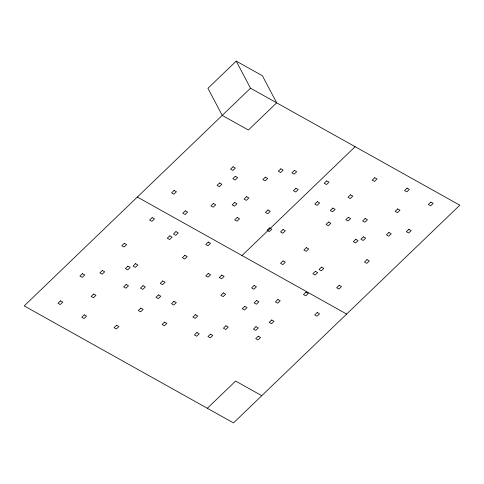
<?xml version="1.0" encoding="UTF-8"?>
<svg xmlns="http://www.w3.org/2000/svg" width="484" height="484" viewBox="0 0 484 484"><rect width="100%" height="100%" fill="white"/><g stroke="black" fill="none" stroke-linecap="round" stroke-linejoin="round"><path stroke-width="0.73" d="M236.222 61.099L207.932 88.312L222.223 115.41L248.383 130.039L276.673 102.826L262.382 75.722L236.222 61.099L250.506 88.197L459.8 205.198L233.494 422.901L24.2 305.9L250.506 88.197M242 255.552L355.153 146.7M207.327 408.278L235.617 381.065L261.777 395.688M137.353 197.048L346.647 314.049M82.419 273.666L79.914 276.074L82.226 277.368L84.73 274.96L82.419 273.666M174.089 190.454L171.584 192.862L173.901 194.157L176.406 191.749L174.089 190.454M60.47 300.854L57.965 303.262L60.282 304.557L62.781 302.149L60.47 300.854M124.315 243.307L121.817 245.715L124.128 247.009L126.633 244.601L124.315 243.307M152.139 217.643L149.635 220.051L151.952 221.345L154.457 218.937L152.139 217.643M102.366 270.495L99.867 272.903L102.178 274.198L104.683 271.79L102.366 270.495M93.642 294.036L91.137 296.444L93.454 297.739L95.953 295.331L93.642 294.036M185.311 210.824L182.813 213.232L185.124 214.527L187.629 212.119L185.311 210.824M127.903 266.194L125.398 268.602L127.709 269.891L130.214 267.489L127.903 266.194M233.046 166.75L230.541 169.152L232.858 170.447L235.357 168.039L233.046 166.75M135.544 263.677L133.04 266.085L135.351 267.38L137.855 264.972L135.544 263.677M219.573 182.982L217.068 185.39L219.385 186.679L221.89 184.277L219.573 182.982M84.264 314.842L81.76 317.25L84.077 318.545L86.575 316.137L84.264 314.842M169.799 235.835L167.301 238.237L169.612 239.532L172.116 237.124L169.799 235.835M175.934 231.63L173.429 234.038L175.746 235.333L178.251 232.925L175.934 231.63M235.345 176.297L232.84 178.705L235.157 180L237.662 177.592L235.345 176.297M126.161 284.483L123.662 286.891L125.973 288.186L128.478 285.778L126.161 284.483M213.396 203.486L210.891 205.888L213.208 207.182L215.713 204.774L213.396 203.486M142.992 285.669L140.487 288.077L142.804 289.372L145.303 286.964L142.992 285.669M234.661 202.457L232.163 204.865L234.474 206.16L236.978 203.752L234.661 202.457M265.365 177.168L262.86 179.576L265.171 180.865L267.676 178.463L265.365 177.168M184.894 255.31L182.389 257.718L184.7 259.013L187.205 256.605L184.894 255.31M246.568 196.661L244.069 199.069L246.38 200.364L248.885 197.956L246.568 196.661M116.583 325.266L114.079 327.668L116.39 328.963L118.895 326.555L116.583 325.266M162.763 280.938L160.258 283.346L162.576 284.634L165.074 282.226L162.763 280.938M280.829 168.819L278.324 171.227L280.641 172.522L283.146 170.114L280.829 168.819M208.253 242.054L205.748 244.456L208.066 245.751L210.564 243.343L208.253 242.054M140.814 308.12L138.309 310.528L140.626 311.823L143.125 309.415L140.814 308.12M237.19 217.473L234.686 219.881L237.003 221.17L239.507 218.768L237.19 217.473M158.48 294.901L155.981 297.309L158.292 298.604L160.797 296.196L158.48 294.901M294.375 170.441L291.87 172.842L294.187 174.137L296.686 171.729L294.375 170.441M267.967 210.032L265.462 212.44L267.773 213.734L270.278 211.327L267.967 210.032M173.986 301.302L171.481 303.71L173.798 305.005L176.297 302.597L173.986 301.302M295.918 188.294L293.419 190.702L295.73 191.997L298.235 189.589L295.918 188.294M208.247 273.46L205.742 275.868L208.059 277.163L210.558 274.755L208.247 273.46M164.608 322.114L162.104 324.516L164.421 325.811L166.919 323.403L164.608 322.114M269.509 227.891L267.005 230.299L269.322 231.594L271.82 229.186L269.509 227.891M221.793 275.075L219.288 277.483L221.599 278.778L224.104 276.37L221.793 275.075M326.694 180.859L324.189 183.267L326.506 184.555L329.005 182.153L326.694 180.859M283.055 229.507L280.551 231.915L282.868 233.209L285.366 230.801L283.055 229.507M195.379 314.673L192.88 317.081L195.191 318.375L197.696 315.967L195.379 314.673M317.316 201.665L314.812 204.073L317.129 205.367L319.628 202.959L317.316 201.665M223.336 292.935L220.831 295.343L223.148 296.638L225.647 294.23L223.336 292.935M196.927 332.532L194.423 334.94L196.74 336.229L199.239 333.827L196.927 332.532M332.817 208.066L330.318 210.473L332.629 211.768L335.134 209.36L332.817 208.066M254.106 285.499L251.607 287.901L253.918 289.196L256.423 286.788L254.106 285.499M350.489 194.846L347.984 197.254L350.301 198.549L352.8 196.141L350.489 194.846M283.049 260.918L280.545 263.326L282.856 264.615L285.36 262.213L283.049 260.918M210.473 334.148L207.969 336.555L210.28 337.85L212.785 335.442L210.473 334.148M328.539 222.035L326.034 224.443L328.352 225.732L330.85 223.324L328.539 222.035M374.719 177.707L372.214 180.115L374.531 181.403L377.036 179.001L374.719 177.707M244.729 306.305L242.23 308.713L244.541 310.008L247.046 307.6L244.729 306.305M306.408 247.663L303.904 250.065L306.221 251.359L308.725 248.951L306.408 247.663M225.937 325.805L223.433 328.206L225.75 329.501L228.254 327.093L225.937 325.805M256.635 300.51L254.136 302.917L256.447 304.212L258.952 301.804L256.635 300.51M348.311 217.298L345.806 219.706L348.123 221L350.622 218.593L348.311 217.298M277.901 299.487L275.402 301.895L277.713 303.184L280.218 300.782L277.901 299.487M365.136 218.484L362.631 220.892L364.948 222.186L367.453 219.778L365.136 218.484M255.957 326.67L253.453 329.078L255.764 330.372L258.268 327.964L255.957 326.67M315.362 271.336L312.864 273.744L315.175 275.039L317.679 272.631L315.362 271.336M321.497 267.138L318.998 269.546L321.309 270.834L323.814 268.432L321.497 267.138M407.038 188.125L404.533 190.533L406.85 191.827L409.349 189.419L407.038 188.125M271.73 319.991L269.225 322.392L271.536 323.687L274.041 321.279L271.73 319.991M355.758 239.29L353.253 241.697L355.571 242.992L358.075 240.584L355.758 239.29M258.256 336.223L255.752 338.631L258.069 339.919L260.567 337.517L258.256 336.223M363.399 236.779L360.895 239.181L363.212 240.475L365.71 238.067L363.399 236.779M305.985 292.142L303.486 294.55L305.797 295.845L308.302 293.437L305.985 292.142M397.66 208.931L395.156 211.339L397.473 212.633L399.972 210.225L397.66 208.931M388.93 232.471L386.432 234.879L388.743 236.174L391.247 233.766L388.93 232.471M339.157 285.324L336.658 287.732L338.969 289.027L341.474 286.619L339.157 285.324M366.981 259.66L364.482 262.068L366.793 263.363L369.298 260.955L366.981 259.66M430.833 202.112L428.328 204.52L430.645 205.815L433.144 203.407L430.833 202.112M317.214 312.513L314.709 314.921L317.02 316.215L319.525 313.807L317.214 312.513M408.883 229.301L406.379 231.709L408.696 233.004L411.194 230.596L408.883 229.301"/></g></svg>
